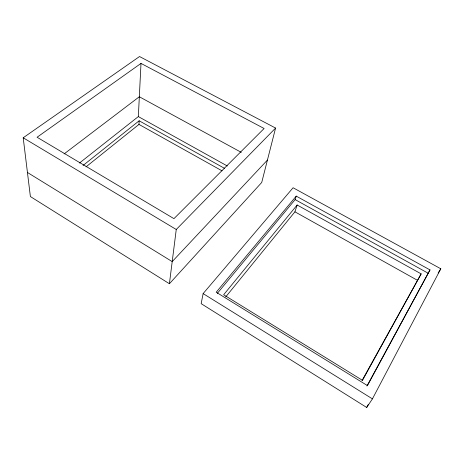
<?xml version="1.0" encoding="UTF-8"?>
<svg xmlns="http://www.w3.org/2000/svg" width="464" height="464" viewBox="0 0 464 464"><rect width="100%" height="100%" fill="white"/><g stroke="black" fill="none" stroke-linecap="round" stroke-linejoin="round"><path stroke-width="0.7" d="M79.443 163.055L138.342 116.58L140.998 63.406L264.115 128.499L173.954 218.643L37.074 137.245L140.998 63.406M86.008 166.872L138.968 124.41L139.154 120.791L224.611 168.403M169.406 283.742L176.256 229.489L275.587 128.058L139.536 56.527L23.2 137.779L30.386 196.556L169.406 283.742L261.719 182.474L275.587 128.058M203.128 293.596L201.161 303.659L366.688 407.473L372.43 398.872L440.8 268.784L293.086 187.752L203.128 293.596L372.43 398.872M217.303 293.399L295.127 199.595L296.229 196.121L430.006 269.915L367.442 385.601L216.207 292.227L296.229 196.121M225.713 296.914L294.93 211.816L297.14 205.001L421.15 273.876L362.5 380.352L223.642 294.756L297.14 205.001M366.688 407.473L368.37 404.277M366.937 386.025L430.006 269.915M362.042 380.509L421.15 273.876M438.149 272.971L440.8 268.784M267.426 160.074L172.202 261.609L27.44 172.48M83.05 165.474L139.154 120.791M64.113 153.915L139.328 96.756L241.268 152.354M295.127 199.595L428.023 273.145M138.342 116.58L227.325 165.99M138.968 124.41L222.053 170.845M294.93 211.816L417.322 280.239M23.2 137.779L176.256 229.489"/></g></svg>
